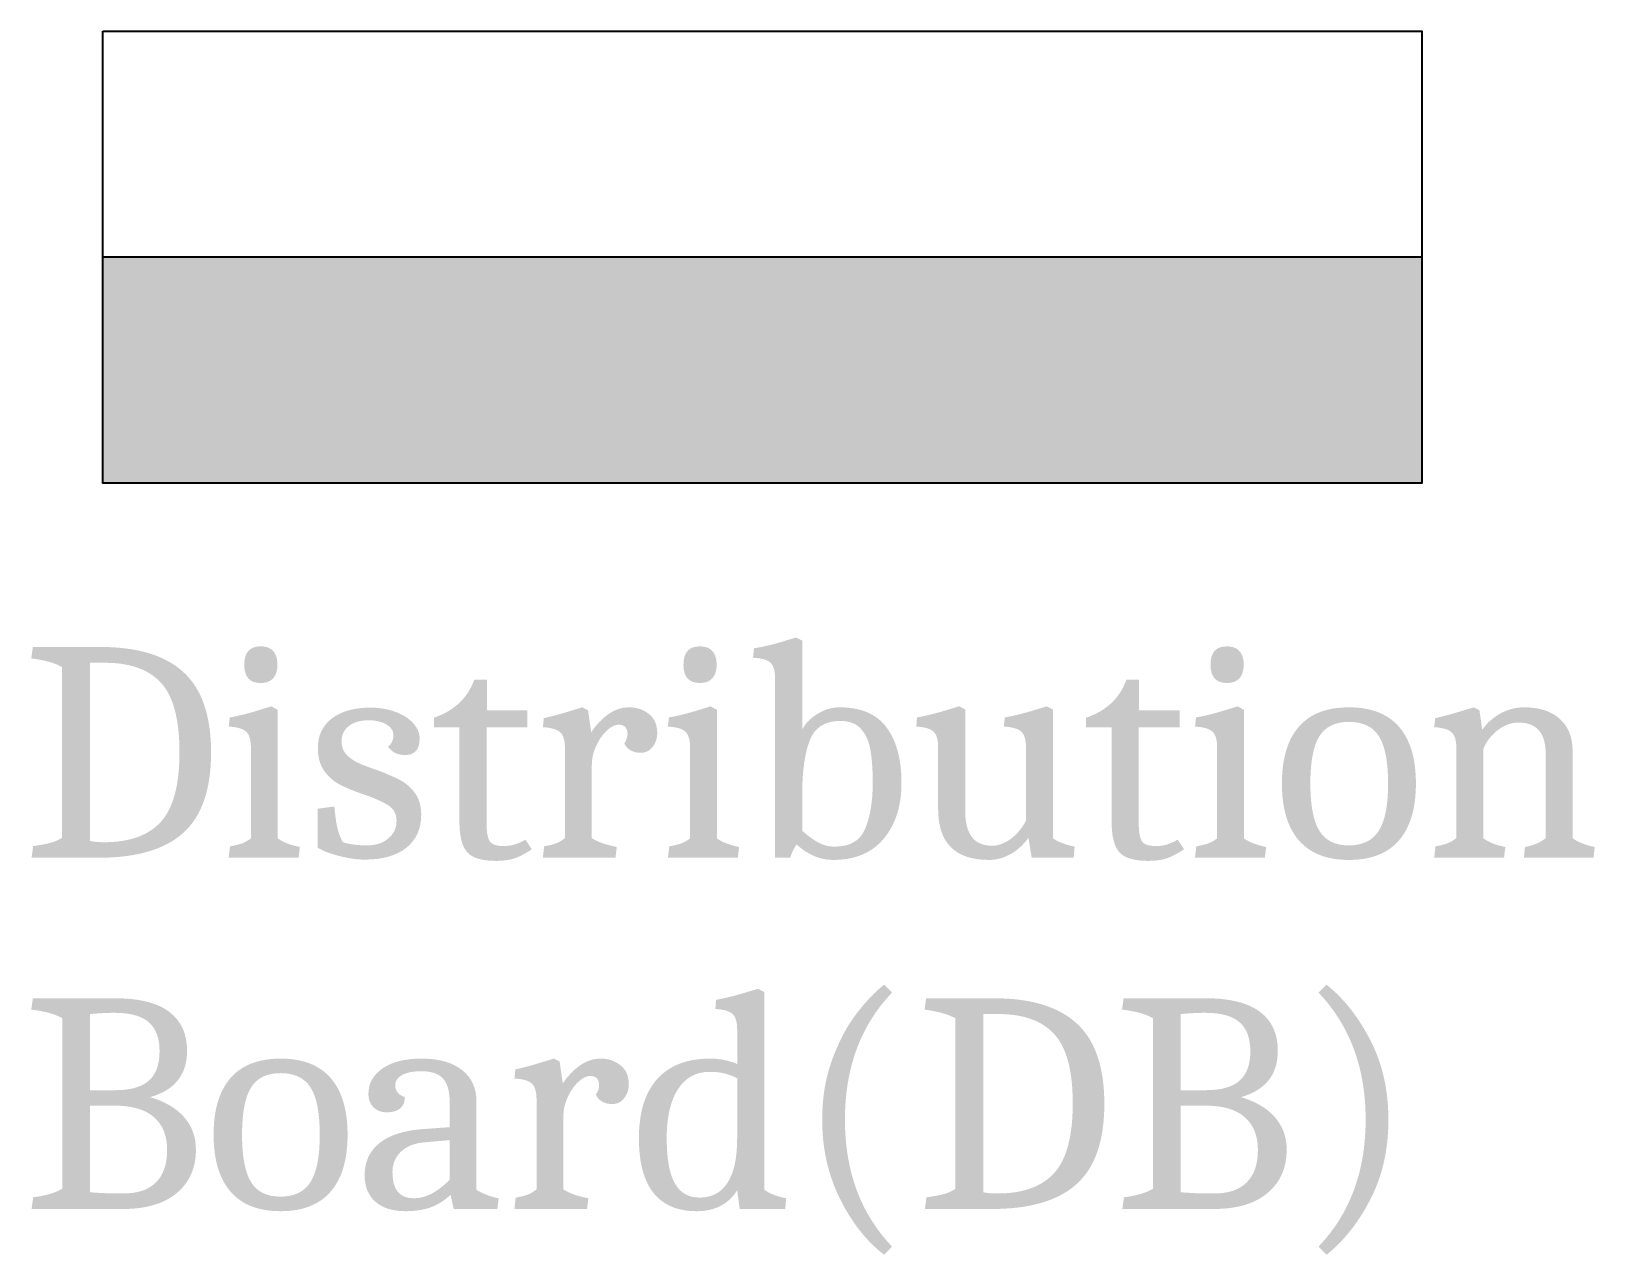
# Model space of a CAD drawing. Header units: inches. Extents: x 215 to 354, y 66 to 175.
import ezdxf

# ---------------------------------------------------------------- set-up
doc = ezdxf.new("R2010")
doc.units = ezdxf.units.IN
doc.header["$MEASUREMENT"] = 0
doc.layers.add('Electrical Loads and  Legend Sheet', color=6, linetype='Continuous', lineweight=25)
doc.styles.get("Standard").update_dxf_attribs({"font": 'Cambria.ttf'})

# ---------------------------------------------------------------- blocks, each defined once
blk = doc.blocks.new('2')
at = {"layer": 'Electrical Loads and  Legend Sheet'}
blk.add_hatch(color=256, dxfattribs=at).paths.add_polyline_path([(27131.114, -3604.571), (27131.114, -3606.152), (27140.34, -3606.152), (27140.34, -3604.571)])
blk.add_line((27140.34, -3604.571), (27131.114, -3604.571), dxfattribs=at)
blk.add_lwpolyline([(27131.114, -3602.99), (27140.34, -3602.99), (27140.34, -3606.152), (27131.114, -3606.152), (27131.114, -3602.99)], dxfattribs=at)

msp = doc.modelspace()

# ---------------------------------------------------------------- block references
at = {"layer": 'Electrical Loads and  Legend Sheet', "xscale": 12.70891218952187, "yscale": 12.7089121894872, "zscale": 12.70891218950841}
msp.add_blockref('2', (-344585.52, 45965.08), dxfattribs=at)

# ---------------------------------------------------------------- texts
at = {"layer": 'Electrical Loads and  Legend Sheet', "color": 6, "linetype": 'Continuous', "lineweight": 15, "insert": (214.22, 120.24), "char_height": 18.7359, "attachment_point": 1}
msp.add_mtext_dynamic_manual_height_columns('Distribution Board(DB)', width=202.8896, gutter_width=93.68, heights=[0], dxfattribs=at)

doc.saveas('drawing.dxf')
